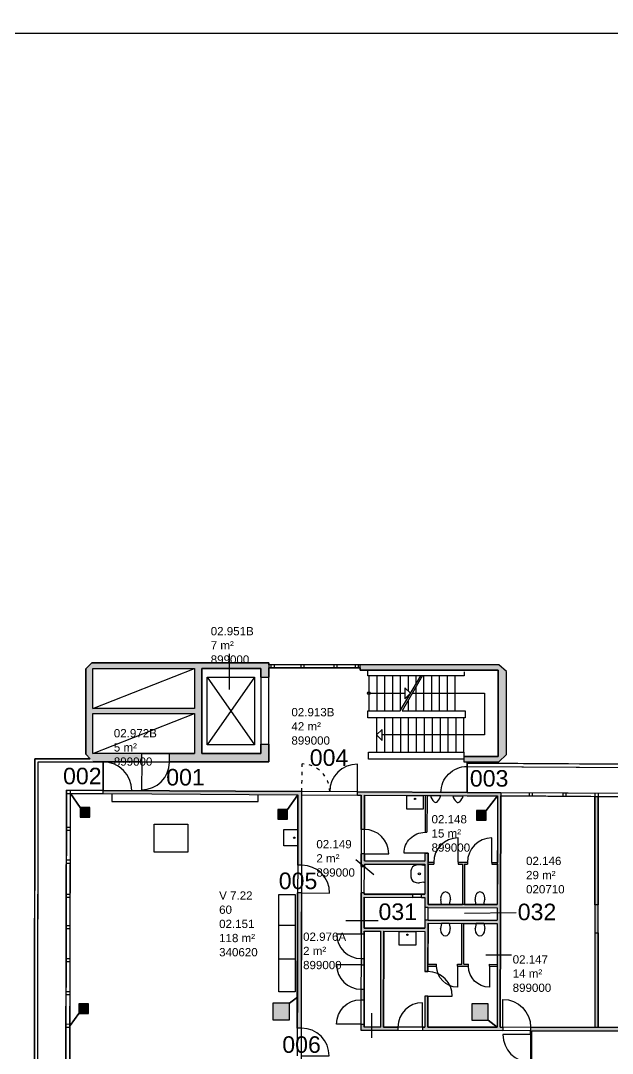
# Model space of a CAD drawing. Header units: metres. Extents: x -1 to 148, y -1 to 108.
# Drawn here: x 104.31 to 125.77, y 70.23 to 107.71 of the extents above; entities that cross this region are included whole.
import ezdxf

# ---------------------------------------------------------------- set-up
doc = ezdxf.new("R2010")
doc.units = ezdxf.units.M
doc.header["$MEASUREMENT"] = 0
doc.linetypes.add('ACAD_ISO03W100', pattern=[30, 12, -18])
doc.layers.get('0').update_dxf_attribs({"linetype": 'CONTINUOUS'})
for name, color, linetype in [('BEMASZUNG', 8, 'CONTINUOUS'), ('Unchanged', 8, 'CONTINUOUS'), ('Unchanged Layer Off', 2, 'CONTINUOUS')]:
    doc.layers.add(name, color=color, linetype=linetype)
doc.styles.add('ARIAL', font='arial.ttf')
doc.dimstyles.new('Meter_Bem', dxfattribs={"dimtxt": 0.35, "dimasz": 0.015, "dimexe": 0, "dimexo": 0.1, "dimgap": 0.05, "dimtad": 1, "dimzin": 0, "dimdsep": 46, "dimtxsty": 'ARIAL', "dimblk1": 'mass1', "dimblk2": 'mass2', "dimsah": 1, "dimcen": 0.125, "dimse1": 1, "dimse2": 1, "dimclrd": 256, "dimclre": 1, "dimclrt": 256, "dimazin": 0, "dimtp": 102033525.0, "dimtm": 1, "dimtfac": 1, "dimtix": 1, "dimtmove": 2, "dimatfit": 3, "dimldrblk": 'mass2', "dimfxl": 1, "dimtolj": 1, "dimtzin": 0, "dimlwd": -1, "dimarcsym": 0})

# ---------------------------------------------------------------- blocks, each defined once
blk = doc.blocks.new('Tuer')
at = {"layer": 'Unchanged'}
blk.add_line((0, 0), (0, 0.82), dxfattribs=at)
blk.add_arc((0, 0), 0.82, 90, 180, dxfattribs=at)
blk = doc.blocks.new('Tuer_doppelt')
at = {"layer": 'Unchanged'}
for p, q in [((-1.32, 0), (-1.32, 0.66)), ((0, 0), (0, 0.66))]:
    blk.add_line(p, q, dxfattribs=at)
for centre, start, end in [((-1.32, 0), 360, 90), ((0, 0), 90, 180)]:
    blk.add_arc(centre, 0.66, start, end, dxfattribs=at)
blk = doc.blocks.new('Ausgussbecken')
at = {"layer": 'Unchanged'}
blk.add_lwpolyline([(-0.185, 0), (0.415, 0), (0.415, -0.5), (-0.185, -0.5)], close=True, dxfattribs=at)
at = {"layer": 'Unchanged', "linetype": 'Continuous'}
blk.add_circle((0.115, -0.124), 0.0253, dxfattribs=at)
blk = doc.blocks.new('Waschbecken')
at = {"layer": 'Unchanged', "linetype": 'Continuous'}
for p, q in [((-0.294, 0), (0.294, 0)), ((-0.302, -0.041), (-0.325, -0.203)), ((0.302, -0.041), (0.325, -0.203))]:
    blk.add_line(p, q, dxfattribs=at)
blk.add_circle((0, -0.201), 0.0409, dxfattribs=at)
for centre, radius, start, end in [((-0.217, -0.036), 0.0852, 154.6521, 183.1417), ((0.217, -0.036), 0.0852, 356.8585, 25.3109), ((0.288, -0.222), 0.613, 178.1599, 188.9411), ((-0.095, -0.283), 0.226, 188.9945, 265.2303), ((0.095, -0.283), 0.226, 274.824, 351.059), ((-0.288, -0.222), 0.613, 351.059, 1.8403), ((0.222, 3.518), 4.039, 265.2289, 266.846), ((-0.209, 3.3), 3.821, 273.1336, 274.8472)]:
    blk.add_arc(centre, radius, start, end, dxfattribs=at)
blk = doc.blocks.new('Urinal')
at = {"layer": 'Unchanged', "linetype": 'Continuous'}
blk.add_line((-0.19, 0), (0.19, 0), dxfattribs=at)
for centre, radius, start, end in [((0.239, 0.104), 0.441, 193.5791, 227.6623), ((0, -0.164), 0.0828, 225.0232, 318.9322), ((-0.239, 0.104), 0.441, 313.1365, 346.4209)]:
    blk.add_arc(centre, radius, start, end, dxfattribs=at)
blk = doc.blocks.new('WC')
at = {"layer": 'Unchanged', "linetype": 'Continuous'}
for p, q in [((-0.141, 0), (-0.176, -0.182)), ((0.141, 0), (-0.141, 0)), ((0.141, 0), (0.176, -0.182)), ((-0.176, -0.194), (-0.177, -0.226)), ((-0.177, -0.226), (-0.163, -0.315)), ((-0.176, -0.194), (-0.176, -0.182)), ((-0.163, -0.315), (-0.126, -0.385)), ((0.126, -0.385), (0.163, -0.315)), ((0.163, -0.315), (0.177, -0.226)), ((0.176, -0.194), (0.176, -0.182)), ((0.177, -0.226), (0.176, -0.194)), ((-0.126, -0.385), (-0.065, -0.436)), ((-0.065, -0.436), (0, -0.451)), ((0, -0.451), (0.065, -0.436)), ((0.065, -0.436), (0.126, -0.385))]:
    blk.add_line(p, q, dxfattribs=at)
blk = doc.blocks.new('Raumstempel')
at = {"layer": 'Unchanged', "linetype": 'ByBlock', "style": 'ARIAL'}
for tag, p in [('HOERSAALNUMMER', (0, 1.029)), ('ANZAHL PLAETZE', (0, 0.514)), ('RAUMNUMMER', (0, 0)), ('FLÄCHE', (0, -0.514)), ('INSTITUTSNUMMER1', (0, -1.029)), ('INSTITUTSNUMMER2', (0, -1.543))]:
    blk.add_attdef(tag, p, '', height=0.3, dxfattribs=at)
blk = doc.blocks.new('mass1')
at = {"layer": 'Unchanged'}
for p, q in [((0, 25.5), (0, -12.75)), ((-5, -5), (5, 5)), ((-5, 0), (5, 0))]:
    blk.add_line(p, q, dxfattribs=at)
blk = doc.blocks.new('mass2')
at = {"layer": 'Unchanged'}
for p, q in [((5, 5), (-5, -5)), ((5, 0), (-5, 0)), ((0, -25.5), (0, 12.75))]:
    blk.add_line(p, q, dxfattribs=at)
blk = doc.blocks.new('*D29')
at = {"layer": 'BEMASZUNG', "transparency": 16777216}
blk.add_line((0.955, 107.255), (147.913, 107.255), dxfattribs=at)
at = {"layer": 'BEMASZUNG', "transparency": 16777216, "xscale": 0.015, "yscale": 0.015, "zscale": 0.015, "rotation": 180}
blk.add_blockref('mass1', (0.94, 107.255), dxfattribs=at)
at = {"layer": 'BEMASZUNG', "transparency": 16777216, "xscale": 0.015, "yscale": 0.015, "zscale": 0.015}
blk.add_blockref('mass2', (147.928, 107.255), dxfattribs=at)
at = {"layer": 'BEMASZUNG', "transparency": 16777216, "insert": (74.434, 107.483), "char_height": 0.35, "attachment_point": 5, "style": 'ARIAL'}
blk.add_mtext('\\A1;146.99', dxfattribs=at)

msp = doc.modelspace()

# ---------------------------------------------------------------- hatches: boundary and pattern name
at = {"layer": 'Unchanged'}
for points in [[(113.304, 84.407), (106.886, 84.407), (106.675, 84.185), (106.675, 81.087), (106.941, 80.802), (107.302, 80.802), (107.302, 81.111), (106.926, 81.111), (106.926, 82.562), (106.926, 82.747), (106.926, 84.192), (110.609, 84.192), (110.873, 84.192), (113.018, 84.192), (113.304, 84.192)], [(121.648, 80.803), (121.929, 81.07), (121.929, 84.088), (121.649, 84.333), (116.624, 84.333), (116.624, 84.133), (121.629, 84.133), (121.629, 81.003), (120.381, 81.003), (120.381, 80.803)], [(121.719, 79.684), (120.501, 79.691), (120.5, 79.576), (121.604, 79.57), (121.719, 79.569)], [(106.464, 79.145), (106.464, 78.795), (106.814, 78.795), (106.814, 79.145)], [(113.64, 79.082), (113.64, 78.732), (113.99, 78.732), (113.99, 79.082)], [(120.84, 79.041), (120.84, 78.691), (121.19, 78.691), (121.19, 79.041)], [(125.252, 75.611), (125.133, 75.611), (125.135, 74.601), (125.252, 74.602)], [(106.421, 72.019), (106.421, 71.669), (106.771, 71.669), (106.771, 72.019)], [(113.454, 72.044), (113.454, 71.444), (114.054, 71.444), (114.054, 72.044)], [(120.67, 72.026), (120.67, 71.426), (121.27, 71.426), (121.27, 72.026)]]:
    msp.add_hatch(color=256, dxfattribs=at).paths.add_polyline_path(points)
h = msp.add_hatch(color=256, dxfattribs=at)
h.paths.add_polyline_path([(113.304, 81.448), (113.018, 81.448), (113.018, 81.111), (110.873, 81.111), (110.873, 84.192), (110.609, 84.192), (110.609, 82.747), (106.926, 82.747), (106.926, 82.562), (110.609, 82.562), (110.609, 81.111), (109.707, 81.111), (109.707, 80.802), (113.304, 80.802)])
h.paths.add_polyline_path([(108.697, 81.111), (107.302, 81.111), (107.302, 80.802), (108.697, 80.802)], flags=16)
h.paths.add_polyline_path([(113.304, 84.192), (113.018, 84.192), (113.018, 83.883), (113.304, 83.883)])
h = msp.add_hatch(color=256, dxfattribs=at)
h.paths.add_polyline_path([(114.342, 71.142), (114.492, 71.142), (114.502, 76.048), (114.352, 76.048)])
h.paths.add_polyline_path([(114.355, 77.058), (114.505, 77.058), (114.511, 79.726), (107.302, 79.768), (107.301, 79.653), (114.36, 79.612)])
h = msp.add_hatch(color=256, dxfattribs=at)
h.paths.add_polyline_path([(119.29, 77.162), (119.088, 77.163), (119.088, 77.491), (118.973, 77.491), (118.973, 77.208), (116.775, 77.212), (116.775, 77.469), (116.66, 77.47), (116.659, 77.004), (116.774, 77.004), (116.775, 77.097), (118.972, 77.093), (118.97, 76.002), (118.853, 76.002), (118.853, 75.887), (118.97, 75.887), (118.97, 75.519), (119.085, 75.518), (121.597, 75.514), (121.596, 75.057), (119.084, 75.061), (119.084, 74.946), (120.315, 74.944), (120.312, 73.46), (120.154, 73.46), (120.154, 73.39), (120.551, 73.389), (120.551, 73.459), (120.382, 73.459), (120.385, 74.944), (121.596, 74.942), (121.593, 73.457), (121.311, 73.458), (121.311, 73.388), (121.593, 73.387), (121.589, 71.174), (119.077, 71.178), (119.079, 72.307), (118.964, 72.307), (118.962, 71.179), (118.878, 71.179), (118.878, 71.064), (121.795, 71.059), (121.795, 71.174), (121.704, 71.174), (121.719, 79.569), (121.604, 79.57), (121.6, 77.158), (121.398, 77.159), (121.398, 77.089), (121.6, 77.088), (121.597, 75.629), (120.406, 75.631), (120.409, 77.09), (120.513, 77.09), (120.513, 77.16), (120.175, 77.161), (120.174, 77.091), (120.339, 77.09), (120.336, 75.631), (119.085, 75.633), (119.087, 77.093), (119.289, 77.092)])
h.paths.add_polyline_path([(120.501, 79.691), (120.501, 79.691), (116.521, 79.714), (116.52, 79.599), (116.664, 79.599), (116.662, 78.355), (116.777, 78.354), (116.779, 79.598), (118.977, 79.585), (118.974, 78.251), (119.044, 78.251), (119.047, 79.585), (120.5, 79.576)])
h.paths.add_polyline_path([(118.518, 76.003), (116.773, 76.006), (116.773, 76.056), (116.658, 76.056), (116.655, 74.554), (116.77, 74.554), (116.77, 74.657), (117.361, 74.656), (117.355, 71.182), (116.764, 71.183), (116.764, 71.287), (116.649, 71.287), (116.649, 71.068), (117.993, 71.065), (117.993, 71.18), (117.47, 71.181), (117.476, 74.656), (118.968, 74.653), (118.965, 73.192), (119.08, 73.192), (119.081, 73.392), (119.394, 73.391), (119.394, 73.461), (119.081, 73.462), (119.084, 75.061), (118.969, 75.062), (118.968, 74.768), (116.77, 74.772), (116.772, 75.891), (118.518, 75.888)])
h.paths.add_polyline_path([(116.768, 73.669), (116.653, 73.669), (116.653, 73.438), (116.768, 73.438)], flags=17)
h.paths.add_polyline_path([(116.766, 72.553), (116.651, 72.553), (116.651, 72.172), (116.766, 72.172)], flags=17)
h = msp.add_hatch(color=256, dxfattribs=at)
h.paths.add_polyline_path([(128.764, 79.529), (128.649, 79.53), (128.634, 75.622), (128.756, 75.622, -0.00028), (128.757, 75.622)])
h.paths.add_polyline_path([(125.252, 79.549), (125.137, 79.55), (125.133, 75.611), (125.252, 75.611)])
h.paths.add_polyline_path([(125.252, 74.602), (125.135, 74.601), (125.137, 71.161), (125.252, 71.161)])
h.paths.add_polyline_path([(126.57, 71.161), (122.805, 71.161), (122.805, 71.057), (122.805, 70.908), (122.845, 70.908), (122.845, 71.046), (126.57, 71.046)])

# ---------------------------------------------------------------- linework, layer by layer
for p, q in [((111.871, 84.729), (111.871, 83.435)), ((106.675, 84.185), (106.886, 84.407)), ((106.926, 82.747), (106.926, 84.192)), ((106.926, 84.192), (110.609, 84.192)), ((106.926, 82.747), (110.609, 84.192)), ((110.609, 84.192), (110.609, 82.747)), ((113.018, 84.192), (110.873, 84.192)), ((110.873, 84.192), (110.873, 81.111)), ((113.018, 83.883), (113.018, 84.192)), ((116.624, 84.333), (113.304, 84.333)), ((116.624, 84.218), (113.304, 84.218)), ((113.395, 84.218), (113.395, 84.333)), ((113.51, 84.218), (113.51, 84.333)), ((114.48, 84.218), (114.48, 84.333)), ((114.595, 84.218), (114.595, 84.333)), ((115.678, 84.218), (115.678, 84.333)), ((115.793, 84.218), (115.793, 84.333)), ((116.45, 84.218), (116.45, 84.333)), ((116.565, 84.218), (116.565, 84.333)), ((121.649, 84.333), (116.624, 84.333)), ((116.624, 84.133), (116.624, 84.333)), ((121.629, 84.133), (116.624, 84.133)), ((116.906, 83.935), (116.906, 84.133)), ((120.399, 84.081), (120.399, 83.935)), ((121.629, 81.003), (121.629, 84.133)), ((121.929, 84.088), (121.649, 84.333)), ((121.929, 81.07), (121.929, 84.088)), ((111.077, 83.883), (112.785, 81.421)), ((112.785, 83.883), (111.077, 81.421)), ((113.018, 83.883), (113.304, 83.883)), ((113.018, 83.883), (113.018, 81.448)), ((113.304, 81.448), (113.304, 83.883)), ((120.399, 83.935), (116.906, 83.935)), ((116.94, 83.935), (116.94, 82.661)), ((117.223, 83.935), (117.223, 82.661)), ((117.507, 83.935), (117.507, 82.661)), ((117.79, 83.935), (117.79, 82.661)), ((118.074, 83.935), (118.074, 82.661)), ((118.074, 82.661), (118.818, 83.935)), ((118.358, 83.935), (118.358, 83.386)), ((118.641, 83.935), (118.641, 83.633)), ((118.925, 83.935), (118.925, 82.661)), ((119.208, 83.935), (119.208, 82.661)), ((119.492, 83.935), (119.492, 82.661)), ((119.776, 83.935), (119.776, 82.661)), ((120.056, 83.935), (120.056, 82.661)), ((116.94, 83.298), (118.246, 83.298)), ((118.246, 83.498), (118.246, 83.098)), ((118.246, 83.498), (118.446, 83.298)), ((118.446, 83.298), (118.246, 83.098)), ((118.515, 83.298), (121.129, 83.298)), ((118.641, 83.514), (118.641, 82.661)), ((121.129, 83.298), (121.129, 81.784)), ((118.358, 83.21), (118.358, 83.147)), ((118.358, 83.028), (118.358, 82.661)), ((110.609, 82.747), (106.926, 82.747)), ((106.926, 81.111), (106.926, 82.562)), ((106.926, 82.562), (110.609, 82.562)), ((106.926, 81.111), (110.609, 82.562)), ((110.609, 82.562), (110.609, 81.111)), ((117.216, 82.41), (117.216, 81.158)), ((117.504, 82.41), (117.504, 81.158)), ((117.792, 82.41), (117.792, 81.158)), ((118.08, 82.41), (118.08, 81.158)), ((118.368, 82.41), (118.368, 81.158)), ((118.656, 82.41), (118.656, 81.158)), ((118.944, 82.41), (118.944, 81.158)), ((119.232, 82.41), (119.232, 81.158)), ((119.52, 82.41), (119.52, 81.158)), ((119.808, 82.41), (119.808, 81.158)), ((120.096, 82.41), (120.096, 81.158)), ((120.381, 81.158), (120.381, 82.41)), ((117.216, 81.784), (117.416, 81.984)), ((117.416, 81.584), (117.216, 81.784)), ((117.416, 81.584), (117.416, 81.984)), ((121.129, 81.784), (117.416, 81.784)), ((113.018, 81.448), (113.304, 81.448)), ((113.018, 81.111), (113.018, 81.448)), ((107.302, 81.111), (106.926, 81.111)), ((108.697, 80.802), (108.697, 81.111)), ((108.697, 81.111), (109.707, 81.111)), ((109.707, 81.111), (110.609, 81.111)), ((110.873, 81.111), (113.018, 81.111)), ((116.929, 80.91), (116.929, 81.158)), ((116.929, 81.158), (120.381, 81.158)), ((120.381, 81.158), (120.381, 80.91)), ((120.381, 81.003), (120.381, 80.803)), ((120.381, 81.003), (121.629, 81.003)), ((121.648, 80.803), (121.929, 81.07)), ((104.79, 52.162), (104.825, 80.921)), ((104.825, 80.921), (106.83, 80.921)), ((104.905, 52.046), (104.94, 80.806)), ((104.94, 80.806), (106.941, 80.802)), ((107.302, 80.802), (107.302, 79.768)), ((116.521, 79.714), (116.524, 80.724)), ((120.381, 80.91), (116.929, 80.91)), ((120.381, 80.803), (121.648, 80.803)), ((120.501, 80.641), (120.501, 80.803)), ((120.501, 80.756), (144.36, 80.605)), ((120.501, 80.641), (144.245, 80.491)), ((120.501, 80.641), (120.501, 79.691)), ((105.934, 65.314), (105.966, 79.661)), ((105.966, 79.776), (107.302, 79.768)), ((105.966, 79.661), (105.966, 79.776)), ((105.966, 79.661), (107.301, 79.653)), ((106.084, 65.313), (106.116, 79.66)), ((106.116, 79.66), (106.116, 79.775)), ((107.301, 79.653), (107.302, 79.768)), ((107.301, 79.653), (114.36, 79.612)), ((107.302, 79.768), (114.511, 79.726)), ((107.612, 79.651), (107.612, 79.366)), ((112.925, 79.366), (112.927, 79.62)), ((114.355, 77.058), (114.36, 79.612)), ((114.505, 77.058), (114.511, 79.726)), ((116.52, 79.599), (116.521, 79.714)), ((116.52, 79.599), (116.664, 79.599)), ((116.521, 79.714), (120.501, 79.691)), ((116.662, 78.355), (116.664, 79.599)), ((116.779, 79.598), (116.777, 78.354)), ((116.779, 79.598), (118.977, 79.585)), ((118.977, 79.585), (118.974, 78.251)), ((119.047, 79.585), (119.044, 78.251)), ((119.047, 79.585), (120.5, 79.576)), ((120.5, 79.576), (121.604, 79.57)), ((120.501, 79.691), (121.719, 79.684)), ((121.604, 79.57), (121.6, 77.158)), ((121.719, 79.569), (121.704, 71.174)), ((128.764, 79.644), (121.719, 79.684)), ((121.719, 79.684), (121.719, 79.569)), ((128.764, 79.529), (121.719, 79.569)), ((122.752, 79.678), (122.751, 79.563)), ((122.867, 79.678), (122.866, 79.563)), ((123.971, 79.672), (123.97, 79.557)), ((124.086, 79.671), (124.085, 79.556)), ((125.133, 75.611), (125.137, 79.55)), ((125.137, 79.665), (125.137, 79.55)), ((125.137, 79.55), (125.252, 79.549)), ((125.252, 79.664), (125.252, 79.549)), ((125.252, 79.549), (125.252, 75.611)), ((107.612, 79.366), (112.925, 79.366)), ((105.963, 78.442), (106.113, 78.442)), ((116.777, 78.354), (116.662, 78.355)), ((105.963, 78.327), (106.113, 78.327)), ((118.974, 78.251), (119.044, 78.251)), ((105.96, 77.249), (106.11, 77.249)), ((116.468, 77.259), (117.123, 76.72)), ((116.659, 77.004), (116.66, 77.47)), ((116.775, 77.469), (116.66, 77.47)), ((116.775, 77.469), (116.775, 77.212)), ((118.973, 77.491), (119.088, 77.491)), ((118.973, 77.491), (118.973, 77.208)), ((119.088, 77.491), (119.088, 77.163)), ((105.96, 77.134), (106.11, 77.134)), ((114.505, 77.058), (114.355, 77.058)), ((116.659, 77.004), (116.774, 77.004)), ((116.775, 77.097), (116.774, 77.004)), ((116.775, 77.212), (118.973, 77.208)), ((116.775, 77.097), (118.972, 77.093)), ((118.972, 77.093), (118.97, 76.002)), ((119.087, 77.093), (119.085, 75.633)), ((119.087, 77.093), (119.289, 77.092)), ((119.088, 77.163), (119.29, 77.162)), ((119.29, 77.162), (119.289, 77.092)), ((120.175, 77.161), (120.174, 77.091)), ((120.174, 77.091), (120.339, 77.09)), ((120.175, 77.161), (120.513, 77.16)), ((120.339, 77.09), (120.336, 75.631)), ((120.409, 77.09), (120.406, 75.631)), ((120.409, 77.09), (120.513, 77.09)), ((120.513, 77.16), (120.513, 77.09)), ((121.398, 77.159), (121.398, 77.089)), ((121.398, 77.159), (121.6, 77.158)), ((121.398, 77.089), (121.6, 77.088)), ((121.6, 77.088), (121.597, 75.629)), ((105.957, 75.895), (106.107, 75.895)), ((105.958, 76.01), (106.108, 76.01)), ((114.342, 71.142), (114.352, 76.048)), ((114.502, 76.048), (114.352, 76.048)), ((114.492, 71.142), (114.502, 76.048)), ((116.655, 74.554), (116.658, 76.056)), ((116.773, 76.056), (116.658, 76.056)), ((116.772, 75.891), (116.77, 74.772)), ((116.772, 75.891), (118.518, 75.888)), ((116.773, 76.056), (116.773, 76.006)), ((116.773, 76.006), (118.518, 76.003)), ((118.518, 76.003), (118.518, 75.888)), ((118.853, 75.887), (118.853, 76.002)), ((118.853, 76.002), (118.97, 76.002)), ((118.853, 75.887), (118.97, 75.887)), ((118.97, 75.887), (118.97, 75.519)), ((119.085, 75.518), (118.97, 75.519)), ((119.085, 75.633), (120.336, 75.631)), ((119.085, 75.518), (121.597, 75.514)), ((120.406, 75.631), (121.597, 75.629)), ((121.597, 75.514), (121.596, 75.057)), ((125.252, 75.611), (125.133, 75.611)), ((125.133, 75.611), (125.135, 74.601)), ((125.252, 74.602), (125.252, 75.611)), ((116.103, 75.046), (117.277, 75.046)), ((118.969, 75.062), (118.968, 74.768)), ((119.084, 75.061), (118.969, 75.062)), ((119.084, 75.061), (121.596, 75.057)), ((105.955, 74.868), (106.105, 74.867)), ((105.955, 74.753), (106.105, 74.752)), ((114.259, 74.863), (113.667, 74.863)), ((116.77, 74.772), (118.968, 74.768)), ((116.77, 74.657), (117.361, 74.656)), ((116.77, 74.657), (116.77, 74.554)), ((117.361, 74.656), (117.355, 71.182)), ((117.476, 74.656), (117.47, 71.181)), ((117.476, 74.656), (118.968, 74.653)), ((118.968, 74.653), (118.965, 73.192)), ((119.084, 74.946), (119.081, 73.462)), ((119.084, 74.946), (120.315, 74.944)), ((120.312, 73.46), (120.315, 74.944)), ((120.382, 73.459), (120.385, 74.944)), ((120.385, 74.944), (121.596, 74.942)), ((121.596, 74.942), (121.593, 73.457)), ((125.135, 74.601), (125.252, 74.602)), ((125.135, 74.601), (125.137, 71.161)), ((125.252, 74.602), (125.252, 71.161)), ((116.77, 74.554), (116.655, 74.554)), ((116.77, 74.554), (116.768, 73.669)), ((105.952, 73.67), (106.102, 73.669)), ((105.952, 73.555), (106.102, 73.554)), ((113.667, 73.66), (114.259, 73.66)), ((116.653, 73.669), (116.653, 73.438)), ((116.653, 73.669), (116.768, 73.669)), ((116.768, 73.669), (116.768, 73.438)), ((121.186, 73.796), (122.11, 73.796)), ((116.653, 73.438), (116.768, 73.438)), ((116.768, 73.438), (116.766, 72.553)), ((119.08, 73.192), (118.965, 73.192)), ((119.081, 73.392), (119.08, 73.192)), ((119.081, 73.462), (119.394, 73.461)), ((119.081, 73.392), (119.394, 73.391)), ((119.394, 73.391), (119.394, 73.461)), ((120.154, 73.39), (120.154, 73.46)), ((120.154, 73.46), (120.312, 73.46)), ((120.154, 73.39), (120.551, 73.389)), ((120.382, 73.459), (120.551, 73.459)), ((120.551, 73.389), (120.551, 73.459)), ((121.311, 73.388), (121.311, 73.458)), ((121.311, 73.458), (121.593, 73.457)), ((121.311, 73.388), (121.593, 73.387)), ((121.593, 73.387), (121.589, 71.174)), ((105.95, 72.474), (106.1, 72.474)), ((105.95, 72.359), (106.1, 72.359)), ((116.651, 72.553), (116.766, 72.553)), ((116.651, 72.553), (116.651, 72.172)), ((116.766, 72.553), (116.766, 72.172)), ((116.651, 72.172), (116.766, 72.172)), ((116.766, 72.172), (116.764, 71.287)), ((118.964, 72.307), (118.962, 71.179)), ((119.079, 72.307), (118.964, 72.307)), ((119.079, 72.307), (119.077, 71.178)), ((117.046, 70.794), (117.046, 71.679)), ((105.947, 71.292), (106.097, 71.291)), ((116.649, 71.287), (116.764, 71.287)), ((116.649, 71.287), (116.649, 71.068)), ((116.764, 71.287), (116.764, 71.183)), ((105.947, 71.177), (106.097, 71.176)), ((114.492, 71.142), (114.342, 71.142)), ((116.649, 71.068), (117.993, 71.065)), ((116.764, 71.183), (117.355, 71.182)), ((117.47, 71.181), (117.993, 71.18)), ((117.993, 71.18), (117.993, 71.065)), ((118.878, 71.179), (118.878, 71.064)), ((118.878, 71.179), (118.962, 71.179)), ((118.878, 71.064), (121.795, 71.059)), ((119.077, 71.178), (121.589, 71.174)), ((121.704, 71.174), (121.795, 71.174)), ((121.795, 71.174), (121.795, 71.059)), ((122.805, 71.161), (122.805, 71.057)), ((126.57, 71.161), (122.805, 71.161)), ((122.805, 70.908), (122.805, 71.057)), ((122.805, 70.908), (122.845, 70.908)), ((122.845, 70.908), (122.845, 71.046)), ((122.845, 71.046), (126.57, 71.046))]:
    msp.add_line(p, q, dxfattribs=at)
at = {"layer": 'Unchanged', "linetype": 'ACAD_ISO03W100', "ltscale": 0.01}
msp.add_line((114.511, 79.726), (114.514, 80.731), dxfattribs=at)
at = {"layer": 'Unchanged', "ltscale": 0.01}
for p, q in [((118.518, 76.003), (118.853, 76.002)), ((118.853, 75.887), (118.518, 75.888)), ((118.97, 75.519), (118.969, 75.062)), ((119.084, 75.061), (119.085, 75.518))]:
    msp.add_line(p, q, dxfattribs=at)
at = {"layer": 'Unchanged'}
for points in [[(106.886, 84.407), (113.304, 84.407), (113.304, 84.192)], [(106.675, 81.087), (106.675, 84.185)], [(113.304, 84.192), (113.304, 83.883)], [(118.888, 83.936), (118.143, 82.661), (120.43, 82.661), (120.43, 82.41), (116.905, 82.41), (116.905, 82.661), (118.074, 82.661)], [(113.304, 81.448), (113.304, 80.802), (109.707, 80.802), (109.707, 81.108)], [(106.83, 80.921), (106.675, 81.087)], [(108.697, 81.111), (107.302, 81.111)], [(107.302, 80.802), (106.941, 80.802)], [(108.697, 80.802), (107.302, 80.802)]]:
    msp.add_lwpolyline(points, dxfattribs=at)
for points in [[(112.785, 81.421), (111.077, 81.421), (111.077, 83.883), (112.785, 83.883)], [(106.464, 78.795), (106.814, 78.795), (106.814, 79.145), (106.464, 79.145)], [(113.64, 78.732), (113.99, 78.732), (113.99, 79.082), (113.64, 79.082)], [(120.84, 78.691), (121.19, 78.691), (121.19, 79.041), (120.84, 79.041)], [(110.367, 77.534), (109.155, 77.534), (109.155, 78.548), (110.367, 78.548)], [(113.667, 75.99), (114.259, 75.99), (114.259, 72.459), (113.667, 72.459)], [(106.421, 71.669), (106.771, 71.669), (106.771, 72.019), (106.421, 72.019)], [(113.454, 71.444), (114.054, 71.444), (114.054, 72.044), (113.454, 72.044)], [(120.67, 71.426), (121.27, 71.426), (121.27, 72.026), (120.67, 72.026)]]:
    msp.add_lwpolyline(points, close=True, dxfattribs=at)
msp.add_circle((116.94, 83.298), 0.05, dxfattribs=at)
at = {"layer": 'Unchanged', "linetype": 'ACAD_ISO03W100', "ltscale": 0.01}
msp.add_arc((114.511, 79.726), 1.005, 359.8007, 89.8007, dxfattribs=at)
at = {"layer": 'Unchanged'}
msp.add_arc((116.521, 79.719), 1.005, 89.8007, 179.8007, dxfattribs=at)
at = {"layer": 'Unchanged Layer Off'}
msp.add_line((122.276, 75.33), (120.406, 75.306), dxfattribs=at)
at = {"layer": 'Unchanged Layer Off', "flags": 128}
for points in [[(144.36, 80.605), (120.501, 80.756), (120.501, 80.803), (121.648, 80.803), (121.929, 81.07), (121.929, 84.088), (121.649, 84.333), (116.624, 84.333), (113.428, 84.333), (113.304, 84.333), (113.304, 84.407), (106.886, 84.407), (106.675, 84.185), (106.675, 81.087), (106.83, 80.921), (104.825, 80.921), (104.79, 52.162)], [(76.379, 52.249), (104.905, 52.046), (104.94, 80.806), (107.302, 80.802), (107.302, 79.768), (105.966, 79.776), (105.902, 51.102), (105.858, 51.102), (98.904, 51.148), (98.789, 51.149), (95.337, 51.172), (95.222, 51.173), (91.74, 51.196), (91.625, 51.197), (88.168, 51.22), (88.053, 51.22), (84.576, 51.243), (84.461, 51.244), (82.309, 51.259), (82.194, 51.259), (77.454, 51.291)], [(106.084, 65.313), (106.097, 71.239), (106.421, 71.669), (106.771, 71.669), (106.771, 72.019), (106.421, 72.019), (106.421, 71.669), (106.097, 71.239), (106.1, 72.412), (106.116, 79.66), (106.116, 79.66), (106.464, 79.145), (106.464, 78.795), (106.814, 78.795), (106.814, 79.145), (106.464, 79.145), (106.116, 79.66), (107.301, 79.653), (114.36, 79.612), (113.99, 79.082), (113.64, 79.082), (113.64, 78.732), (113.99, 78.732), (113.99, 79.082), (114.36, 79.612), (114.355, 77.058), (114.352, 76.048), (114.344, 72.26), (114.054, 72.044), (113.454, 72.044), (113.454, 71.444), (114.054, 71.444), (114.054, 72.044), (114.344, 72.26), (114.342, 71.142), (114.339, 70.132)]]:
    msp.add_lwpolyline(points, dxfattribs=at)
for points in [[(113.304, 84.218), (116.624, 84.218), (116.624, 84.133), (121.629, 84.133), (121.629, 81.003), (120.381, 81.003), (120.381, 80.803), (120.501, 80.803), (120.501, 80.756), (120.501, 79.691), (116.521, 79.714), (114.511, 79.726), (107.302, 79.768), (107.302, 80.802), (108.697, 80.802), (109.707, 80.802), (113.304, 80.802), (113.304, 84.218)], [(110.873, 84.192), (113.018, 84.192), (113.018, 81.111), (110.873, 81.111), (110.873, 84.192)], [(106.926, 82.562), (110.609, 82.562), (110.609, 81.111), (106.926, 81.111), (106.926, 82.562)], [(120.501, 80.642), (144.245, 80.491), (144.245, 78.243), (143.363, 78.243), (143.363, 79.562), (141.982, 79.569), (121.719, 79.684), (120.501, 79.691)], [(114.51, 79.611), (116.52, 79.599), (116.52, 79.599), (116.664, 79.599), (116.662, 78.355), (116.66, 77.47), (116.659, 77.004), (116.658, 76.056), (116.653, 73.669), (116.653, 73.438), (116.651, 72.553), (116.649, 71.287), (116.649, 71.068), (122.805, 71.057), (122.801, 68.819), (116.726, 68.867), (116.726, 67.621), (114.484, 67.621), (114.489, 70.132), (114.492, 71.142)], [(116.779, 79.598), (121.604, 79.57), (121.19, 79.041), (120.84, 79.041), (120.84, 78.691), (121.19, 78.691), (121.19, 79.041), (121.604, 79.57), (121.597, 75.629), (119.085, 75.633), (119.088, 77.491), (118.973, 77.491), (118.973, 77.208), (116.775, 77.212), (116.775, 77.469), (116.777, 78.354), (116.779, 79.598)], [(125.137, 71.161), (121.704, 71.174), (121.719, 79.569), (125.137, 79.55)], [(125.252, 79.549), (128.649, 79.53), (128.32, 78.997), (127.97, 78.997), (127.97, 78.647), (128.32, 78.647), (128.32, 78.997), (128.649, 79.53), (128.634, 71.161), (128.4, 71.375), (128.4, 71.975), (127.8, 71.975), (127.8, 71.375), (128.4, 71.375), (128.634, 71.161), (125.252, 71.161), (125.252, 71.161), (125.252, 71.161)], [(116.775, 77.097), (118.972, 77.093), (118.97, 76.002), (116.773, 76.006), (116.773, 76.056), (116.774, 77.004), (116.775, 77.097)], [(116.772, 75.891), (118.97, 75.887), (118.968, 74.768), (116.77, 74.772), (116.772, 75.891)], [(116.77, 74.657), (117.361, 74.656), (117.355, 71.182), (116.764, 71.182), (116.77, 74.657)], [(119.084, 74.946), (121.596, 74.942), (121.589, 71.174), (121.27, 71.426), (121.27, 72.026), (120.67, 72.026), (120.67, 71.426), (121.27, 71.426), (121.589, 71.174), (119.077, 71.178), (119.079, 72.307), (118.964, 72.307), (118.962, 71.179), (118.878, 71.179), (117.993, 71.18), (117.47, 71.181), (117.476, 74.656), (118.968, 74.653), (118.965, 73.192), (119.08, 73.192), (119.084, 74.946)], [(122.845, 71.046), (128.748, 71.046), (129.758, 71.044), (132.465, 71.04), (133.475, 71.038), (135.903, 71.033), (135.9, 69.659), (135.899, 68.759), (133.473, 68.772), (132.588, 68.777), (131.057, 68.786), (130.172, 68.791), (128.528, 68.8), (127.643, 68.805), (126.182, 68.814), (125.297, 68.819), (122.841, 68.819), (122.841, 68.819), (122.845, 70.904), (122.845, 71.046)]]:
    msp.add_lwpolyline(points, close=True, dxfattribs=at)

# ---------------------------------------------------------------- block references
ref = msp.add_blockref('Raumstempel', (111.201, 85.915))
ref.add_attrib('RAUMNUMMER', '02.951B', (111.201, 85.401), dxfattribs={"layer": 'Unchanged', "color": 7, "height": 0.3, "style": 'ARIAL'})
ref.add_attrib('FLÄCHE_NGF', '7 m²', (111.201, 84.887), dxfattribs={"layer": 'Unchanged', "color": 7, "height": 0.3, "style": 'ARIAL'})
ref.add_attrib('NUTZER_1', '899000', (111.201, 84.372), dxfattribs={"layer": 'Unchanged', "color": 7, "height": 0.3, "style": 'ARIAL'})
ref = msp.add_blockref('Raumstempel', (114.128, 82.975))
ref.add_attrib('RAUMNUMMER', '02.913B', (114.128, 82.461), dxfattribs={"layer": 'Unchanged', "color": 7, "height": 0.3, "style": 'ARIAL'})
ref.add_attrib('FLÄCHE_NGF', '42 m²', (114.128, 81.947), dxfattribs={"layer": 'Unchanged', "color": 7, "height": 0.3, "style": 'ARIAL'})
ref.add_attrib('NUTZER_1', '899000', (114.128, 81.432), dxfattribs={"layer": 'Unchanged', "color": 7, "height": 0.3, "style": 'ARIAL'})
ref = msp.add_blockref('Raumstempel', (107.686, 82.211))
ref.add_attrib('RAUMNUMMER', '02.972B', (107.686, 81.697), dxfattribs={"layer": 'Unchanged', "color": 7, "height": 0.3, "style": 'ARIAL'})
ref.add_attrib('FLÄCHE_NGF', '5 m²', (107.686, 81.182), dxfattribs={"layer": 'Unchanged', "color": 7, "height": 0.3, "style": 'ARIAL'})
ref.add_attrib('NUTZER_1', '899000', (107.686, 80.668), dxfattribs={"layer": 'Unchanged', "color": 7, "height": 0.3, "style": 'ARIAL'})
for name, p, xscale, yscale, zscale, rotation in [('Tuer', (107.302, 79.768), 1.2609661493936, 1.2609661493936, 1.2609661493936, 269.9999999999985), ('Tuer', (108.697, 80.802), 1.231707317073272, 1.231707317073272, 1.231707317073272, 179.8486527522618), ('Tuer', (120.501, 79.691), -1.159065387278475, 1.159065387278492, 1.159065387278492, 90.00000000000176), ('Tuer', (116.775, 77.469), 1.079268292683023, 1.079268292683023, 1.079268292683023, 270), ('Tuer', (118.973, 77.491), -0.9268292682927495, 0.9268292682927637, 0.9268292682927629, 90.00000000000176), ('Tuer', (120.175, 77.161), 1.079268292683015, 1.079268292683015, 1.079268292683015, 359.999999999997), ('Tuer', (121.398, 77.159), 1.079268292683015, 1.079268292683015, 1.079268292683015, 359.999999999997), ('Tuer', (114.502, 76.048), 1.231707317073273, 1.231707317073273, 1.231707317073273, 269.87205436841), ('Tuer', (116.655, 74.554), 1.079268292683015, 1.079268292683015, 1.079268292683015, 89.99999999999515), ('Tuer', (116.653, 73.438), 1.079268292683015, 1.079268292683015, 1.079268292683015, 89.99999999999515), ('Tuer', (119.079, 72.307), 1.079268292683023, 1.079268292683023, 1.079268292683023, 270), ('Tuer', (120.154, 73.39), -0.9268292682927478, 0.9268292682927478, 0.92682926829275, 180), ('Tuer', (121.311, 73.388), -0.9268292682927478, 0.9268292682927478, 0.92682926829275, 180), ('Tuer', (116.649, 71.287), -1.079268292683015, 1.079268292683032, 1.079268292683028, 89.99999999999402), ('Tuer', (118.878, 71.18), 1.079268292683003, 1.079268292683003, 1.079268292683003, 359.999999999997), ('Tuer', (114.489, 70.132), 1.231707317073273, 1.231707317073273, 1.231707317073273, 269.87205436841), ('Tuer_doppelt', (122.805, 70.908), 1.522727272727424, 1.522727272727424, 1.522727272727424, 89.89755813477906)]:
    msp.add_blockref(name, p, dxfattribs=dict(xscale=xscale, yscale=yscale, zscale=zscale, rotation=rotation))
for name, p in [('Ausgussbecken', (118.498, 79.588)), ('Urinal', (119.36, 79.582)), ('Urinal', (120.171, 79.577)), ('Ausgussbecken', (118.222, 74.655)), ('WC', (119.714, 74.945)), ('WC', (120.969, 74.945))]:
    msp.add_blockref(name, p)
ref = msp.add_blockref('Raumstempel', (119.212, 79.089))
ref.add_attrib('RAUMNUMMER', '02.148', (119.212, 78.574), dxfattribs={"layer": 'Unchanged', "color": 7, "height": 0.3, "style": 'ARIAL'})
ref.add_attrib('FLÄCHE_NGF', '15 m²', (119.212, 78.06), dxfattribs={"layer": 'Unchanged', "color": 7, "height": 0.3, "style": 'ARIAL'})
ref.add_attrib('NUTZER_1', '899000', (119.212, 77.546), dxfattribs={"layer": 'Unchanged', "color": 7, "height": 0.3, "style": 'ARIAL'})
for name, p, rotation in [('Ausgussbecken', (114.357, 78.169), 270), ('Waschbecken', (118.972, 76.742), 270), ('WC', (119.719, 75.632), 180), ('WC', (120.969, 75.632), 180)]:
    msp.add_blockref(name, p, dxfattribs=dict(rotation=rotation))
ref = msp.add_blockref('Raumstempel', (115.033, 78.183))
ref.add_attrib('RAUMNUMMER', '02.149', (115.033, 77.669), dxfattribs={"layer": 'Unchanged', "color": 7, "height": 0.3, "style": 'ARIAL'})
ref.add_attrib('FLÄCHE_NGF', '2 m²', (115.033, 77.155), dxfattribs={"layer": 'Unchanged', "color": 7, "height": 0.3, "style": 'ARIAL'})
ref.add_attrib('NUTZER_1', '899000', (115.033, 76.641), dxfattribs={"layer": 'Unchanged', "color": 7, "height": 0.3, "style": 'ARIAL'})
ref = msp.add_blockref('Raumstempel', (122.64, 77.576))
ref.add_attrib('RAUMNUMMER', '02.146', (122.64, 77.062), dxfattribs={"layer": 'Unchanged', "color": 7, "height": 0.3, "style": 'ARIAL'})
ref.add_attrib('FLÄCHE_NGF', '29 m²', (122.64, 76.548), dxfattribs={"layer": 'Unchanged', "color": 7, "height": 0.3, "style": 'ARIAL'})
ref.add_attrib('NUTZER_1', '020710', (122.64, 76.033), dxfattribs={"layer": 'Unchanged', "color": 7, "height": 0.3, "style": 'ARIAL'})
ref = msp.add_blockref('Raumstempel', (111.506, 75.291))
ref.add_attrib('HÖRSAALNUMMER', 'V 7.22', (111.506, 75.805), dxfattribs={"layer": 'Unchanged', "color": 7, "height": 0.3, "style": 'ARIAL'})
ref.add_attrib('ANZAHL_PLÄTZE', '60', (111.506, 75.291), dxfattribs={"layer": 'Unchanged', "color": 7, "height": 0.3, "style": 'ARIAL'})
ref.add_attrib('RAUMNUMMER', '02.151', (111.506, 74.776), dxfattribs={"layer": 'Unchanged', "color": 7, "height": 0.3, "style": 'ARIAL'})
ref.add_attrib('FLÄCHE_NGF', '118 m²', (111.506, 74.262), dxfattribs={"layer": 'Unchanged', "color": 7, "height": 0.3, "style": 'ARIAL'})
ref.add_attrib('NUTZER_1', '340620', (111.506, 73.748), dxfattribs={"layer": 'Unchanged', "color": 7, "height": 0.3, "style": 'ARIAL'})
ref = msp.add_blockref('Raumstempel', (114.551, 74.824))
ref.add_attrib('RAUMNUMMER', '02.976A', (114.551, 74.31), dxfattribs={"layer": 'Unchanged', "color": 7, "height": 0.3, "style": 'ARIAL'})
ref.add_attrib('FLÄCHE_NGF', '2 m²', (114.551, 73.795), dxfattribs={"layer": 'Unchanged', "color": 7, "height": 0.3, "style": 'ARIAL'})
ref.add_attrib('NUTZER_1', '899000', (114.551, 73.281), dxfattribs={"layer": 'Unchanged', "color": 7, "height": 0.3, "style": 'ARIAL'})
ref = msp.add_blockref('Raumstempel', (122.154, 74))
ref.add_attrib('RAUMNUMMER', '02.147', (122.154, 73.486), dxfattribs={"layer": 'Unchanged', "color": 7, "height": 0.3, "style": 'ARIAL'})
ref.add_attrib('FLÄCHE_NGF', '14 m²', (122.154, 72.972), dxfattribs={"layer": 'Unchanged', "color": 7, "height": 0.3, "style": 'ARIAL'})
ref.add_attrib('NUTZER_1', '899000', (122.154, 72.457), dxfattribs={"layer": 'Unchanged', "color": 7, "height": 0.3, "style": 'ARIAL'})
at = {"xscale": -1.231707317073273, "yscale": 1.231707317073289, "zscale": 1.231707317073288}
msp.add_blockref('Tuer', (121.795, 71.174), dxfattribs=at)

# ---------------------------------------------------------------- texts
at = {"layer": 'Unchanged Layer Off', "style": 'ARIAL'}
for s, p in [('004', (114.794, 80.662)), ('002', (105.844, 79.993)), ('001', (109.587, 79.95)), ('003', (120.601, 79.908)), ('005', (113.669, 76.188)), ('031', (117.288, 75.067)), ('032', (122.338, 75.06)), ('006', (113.797, 70.245))]:
    msp.add_text(s, height=0.6, dxfattribs=at).set_placement(p)

# ---------------------------------------------------------------- dimensions: what is measured, and where the dimension line sits
at = {"layer": 'BEMASZUNG'}
dim = msp.add_linear_dim(base=(147.928, 107.255), p1=(0.94, 71.045), p2=(147.928, 78.566), dimstyle='Meter_Bem', dxfattribs=at)
dim.commit()
dim.dimension.update_dxf_attribs({"geometry": '*D29', "text_midpoint": (74.434, 107.483)})

doc.saveas('drawing.dxf')
